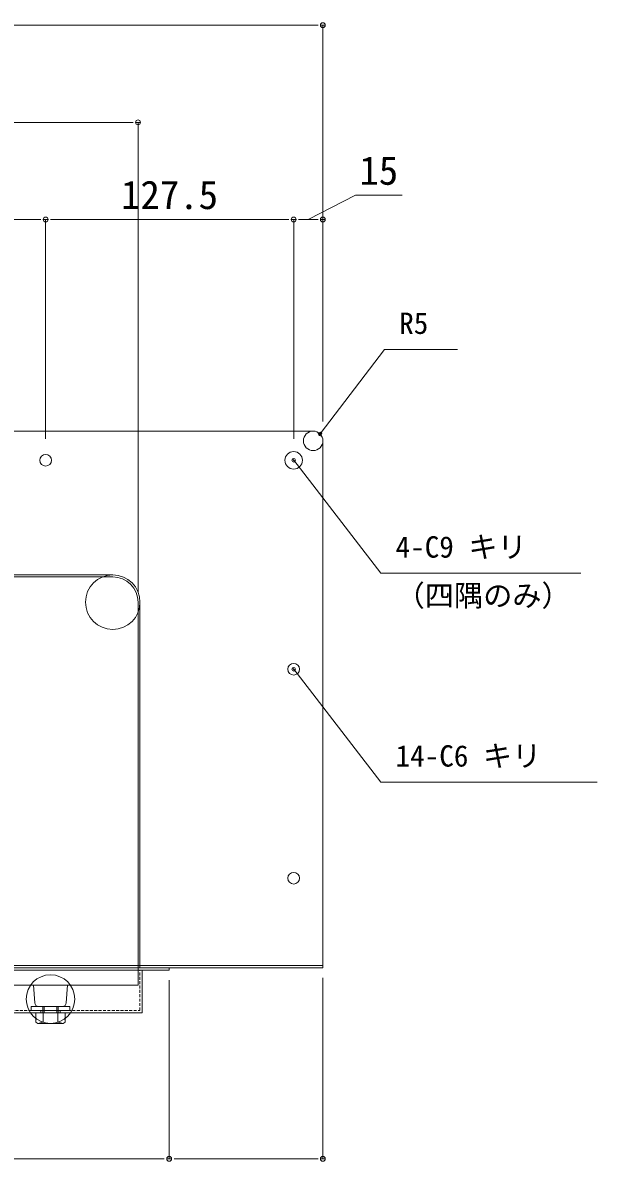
# Model space of a CAD drawing. Units: millimetres, scale not verified. Extents: x -1380 to 1380, y -955 to 955.
# Drawn here: x 465 to 760, y -602 to -16 of the extents above; entities that cross this region are included whole.
import ezdxf
from ezdxf.enums import TextEntityAlignment as Align

# ---------------------------------------------------------------- set-up
doc = ezdxf.new("R2010")
doc.units = ezdxf.units.MM
doc.header["$LTSCALE"] = 3
doc.linetypes.add('USER3', pattern=[0.75, 0.5, -0.25])
for name, color, linetype, lineweight in [('0-0_0', 7, 'Continuous', 15), ('0-2_L-2', 7, 'Continuous', 18), ('0-3_L-1', 7, 'Continuous', 18), ('0-5_L-3', 7, 'Continuous', 18), ('0-8_MOJI', 7, 'Continuous', 18), ('0-9_SUNPO', 7, 'Continuous', 18)]:
    doc.layers.add(name, color=color, linetype=linetype, lineweight=lineweight)
doc.styles.add('ＭＳ ゴシック', font='')
doc.styles.get('ＭＳ ゴシック').set_extended_font_data('MS Gothic')

# ---------------------------------------------------------------- blocks, each defined once
blk = doc.blocks.new('_DOT')
at = {"layer": '0-0_0'}
for p, q in [((-0.5, 0), (-1, 0)), ((0.25, 0), (-0.25, 0))]:
    blk.add_line(p, q, dxfattribs=at)
blk.add_circle((0, 0), 0.25, dxfattribs=at)

msp = doc.modelspace()

# ---------------------------------------------------------------- linework, layer by layer
at = {"layer": '0-0_0'}
for p, q in [((616.936, -228.402), (618.072, -226.911)), ((603.395, -240.45), (604.542, -241.934)), ((603.395, -347.95), (604.542, -349.434))]:
    msp.add_line(p, q, dxfattribs=at)
for centre in [(617.504, -227.656), (603.969, -241.192), (603.969, -348.692)]:
    msp.add_circle(centre, 0.938, dxfattribs=at)
at = {"layer": '0-2_L-2'}
for p, q in [((186.969, -301.192), (510.969, -301.192)), ((523.969, -501.192), (523.969, -314.192)), ((523.969, -501.192), (348.969, -501.192)), ((470.844, -520.325), (470.235, -511.192)), ((487.093, -520.325), (487.702, -511.192)), ((485.098, -522.192), (472.84, -522.192)), ((473.969, -524.192), (473.969, -525.392)), ((483.969, -524.192), (483.969, -525.392))]:
    msp.add_line(p, q, dxfattribs=at)
msp.add_lwpolyline([(157.969, -503.592), (539.969, -503.592), (539.969, -502.392), (157.969, -502.392)], close=True, dxfattribs=at)
for points in [[(171.769, -503.592), (171.769, -525.392), (526.169, -525.392), (526.169, -503.592)], [(523.969, -501.192), (523.969, -511.192), (348.969, -511.192)]]:
    msp.add_lwpolyline(points, dxfattribs=at)
at = {"layer": '0-2_L-2', "linetype": 'USER3'}
msp.add_lwpolyline([(172.969, -503.592), (172.969, -524.192), (524.969, -524.192), (524.969, -503.592)], dxfattribs=at)
at = {"layer": '0-2_L-2'}
for centre, radius, start, end in [((510.969, -314.192), 13, 0, 90), ((472.84, -520.192), 2, 183.81407, 270), ((485.098, -520.192), 2, 270, 356.18593)]:
    msp.add_arc(centre, radius, start, end, dxfattribs=at)
at = {"layer": '0-3_L-1'}
for p, q in [((83.969, -226.192), (613.969, -226.192)), ((618.969, -231.192), (618.969, -501.192)), ((186.969, -300.192), (510.969, -300.192)), ((524.969, -314.192), (524.969, -501.192)), ((172.969, -501.192), (524.969, -501.192)), ((524.969, -502.392), (172.969, -502.392))]:
    msp.add_line(p, q, dxfattribs=at)
msp.add_lwpolyline([(524.969, -502.392), (618.969, -502.392), (618.969, -501.192), (524.969, -501.192)], close=True, dxfattribs=at)
for centre, radius in [((613.969, -231.192), 5), ((476.469, -241.192), 3), ((603.969, -241.192), 4.5), ((510.969, -314.192), 14), ((603.969, -348.692), 3), ((603.969, -456.192), 3)]:
    msp.add_circle(centre, radius, dxfattribs=at)
at = {"layer": '0-5_L-3'}
for p, q in [((474.969, -525.392), (474.969, -522.192)), ((475.216, -530.315), (475.216, -525.392)), ((482.722, -530.315), (482.722, -525.392)), ((482.969, -522.192), (482.969, -525.392)), ((475.216, -530.315), (472.469, -530.892)), ((485.469, -530.892), (482.722, -530.315))]:
    msp.add_line(p, q, dxfattribs=at)
at = {"layer": '0-5_L-3', "color": 6}
for p, q in [((475.669, -522.192), (475.669, -525.392)), ((482.269, -522.192), (482.269, -525.392))]:
    msp.add_line(p, q, dxfattribs=at)
at = {"layer": '0-5_L-3'}
for points in [[(488.969, -524.192), (468.969, -524.192), (468.969, -522.192), (488.969, -522.192)], [(486.469, -525.392), (486.469, -530.315), (485.469, -530.892), (472.469, -530.892), (471.469, -530.315), (471.469, -525.392)]]:
    msp.add_lwpolyline(points, close=True, dxfattribs=at)
msp.add_circle((478.969, -518.407), 12.485, dxfattribs=at)
at = {"layer": '0-9_SUNPO'}
for p, q in [((83.969, -17.349), (613.969, -17.349)), ((618.969, -221.192), (618.969, -17.349)), ((178.969, -67.349), (518.969, -67.349)), ((523.969, -309.192), (523.969, -67.349)), ((353.969, -117.349), (471.469, -117.349)), ((476.469, -230.192), (476.469, -117.349)), ((476.469, -230.192), (476.469, -117.349)), ((481.469, -117.349), (598.969, -117.349)), ((603.969, -230.192), (603.969, -117.349)), ((603.969, -230.192), (603.969, -117.349)), ((608.969, -117.349), (613.969, -117.349)), ((618.969, -221.192), (618.969, -117.349)), ((539.969, -508.592), (539.969, -600.569)), ((539.969, -508.592), (539.969, -600.569)), ((618.969, -507.392), (618.969, -600.569)), ((162.969, -600.569), (534.969, -600.569)), ((613.969, -600.569), (544.969, -600.569))]:
    msp.add_line(p, q, dxfattribs=at)
for points in [[(611.469, -117.349), (635.758, -104.849), (659.687, -104.849)], [(617.504, -227.656), (650.674, -184.122), (688.111, -184.122)], [(603.969, -241.192), (648.83, -299.214), (751.52, -299.214)], [(603.969, -348.692), (648.83, -406.714), (759.972, -406.714)]]:
    msp.add_lwpolyline(points, dxfattribs=at)

# ---------------------------------------------------------------- block references
at = {"layer": '0-9_SUNPO', "xscale": 5, "yscale": 5}
for p in [(618.969, -17.349), (523.969, -67.349), (476.469, -117.349), (603.969, -117.349), (618.969, -117.349), (539.969, -600.569), (618.969, -600.569)]:
    msp.add_blockref('_DOT', p, dxfattribs=at)
at = {"layer": '0-9_SUNPO', "xscale": 5, "yscale": 5, "rotation": 180}
for p in [(476.469, -117.349), (603.969, -117.349), (539.969, -600.569)]:
    msp.add_blockref('_DOT', p, dxfattribs=at)

# ---------------------------------------------------------------- texts
at = {"layer": '0-8_MOJI', "style": 'ＭＳ ゴシック'}
for s, p in [('R5 ', (658.187, -179.489)), ('4-C9 キリ ', (656.342, -294.581)), ('（四隅のみ） ', (656.342, -319.581)), ('14-C6 キリ ', (656.342, -402.081))]:
    msp.add_text(s, height=11, dxfattribs=at).set_placement(p, align=Align.BOTTOM_LEFT)
at = {"layer": '0-9_SUNPO', "style": 'ＭＳ ゴシック'}
for s, p in [('15', (637.723, -103.849)), ('127.5', (515.219, -116.349))]:
    msp.add_text(s, height=14.66, dxfattribs=at).set_placement(p, align=Align.BOTTOM_LEFT)

doc.saveas('drawing.dxf')
